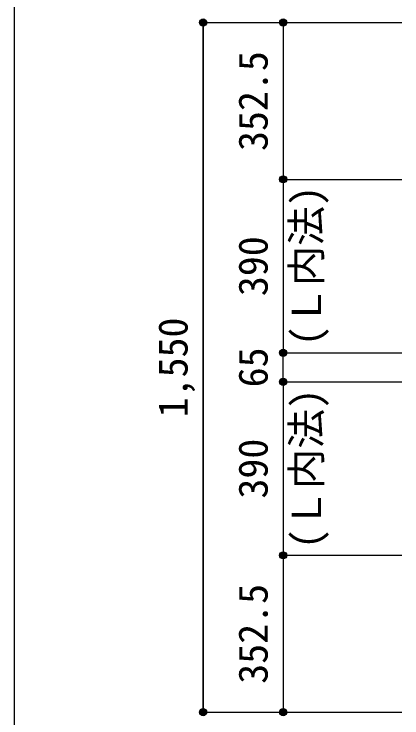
# Model space of a CAD drawing. Units: millimetres at full size, sheet at 1:30. Extents: x -5973 to 5954, y -4195 to 4201.
# Drawn here: x -5973 to -5101, y 1668 to 3250 of the extents above; entities that cross this region are included whole.
import ezdxf
from ezdxf.enums import TextEntityAlignment as Align

# ---------------------------------------------------------------- set-up
doc = ezdxf.new("R2010")
doc.units = ezdxf.units.MM
doc.header["$LTSCALE"] = 30
doc.header["$PDMODE"] = 32
doc.header["$PDSIZE"] = 15
for name, color, linetype in [('0-7_文字', 4, 'Continuous'), ('0-D_寸法', 4, 'Continuous'), ('F-0_枠', 6, 'Continuous')]:
    doc.layers.add(name, color=color, linetype=linetype)
doc.styles.add('ＭＳ ゴシック', font='')
doc.styles.get('ＭＳ ゴシック').set_extended_font_data('MS Gothic')

msp = doc.modelspace()

# ---------------------------------------------------------------- linework, layer by layer
at = {"layer": '0-D_寸法'}
for p, q in [((-5547.84, 3231.03), (-5367.84, 3231.03)), ((-5547.84, 3231.03), (-5367.84, 3231.03)), ((-5547.84, 3231.03), (-5547.84, 1681.03)), ((-5547.84, 1681.03), (-5547.84, 3231.03)), ((-5367.84, 3231.03), (-5100.8, 3231.03)), ((-5367.84, 3231.03), (-5367.84, 2878.53)), ((-5367.84, 3231.03), (-5100.8, 3231.03)), ((-5367.84, 2878.53), (-5100.8, 2878.53)), ((-5367.84, 2423.53), (-5367.84, 2488.53)), ((-5367.84, 2488.53), (-5100.8, 2488.53)), ((-5367.84, 2423.53), (-5100.8, 2423.53)), ((-5367.84, 2423.53), (-5367.84, 2033.53)), ((-5367.84, 2423.53), (-5100.8, 2423.53)), ((-5367.84, 2033.53), (-5100.8, 2033.53)), ((-5547.84, 1681.03), (-5367.84, 1681.03))]:
    msp.add_line(p, q, dxfattribs=at)
for points in [[(-5367.84, 2878.53), (-5367.84, 2488.53), (-5100.8, 2488.53)], [(-5367.84, 2033.53), (-5367.84, 1681.03), (-5100.8, 1681.03)]]:
    msp.add_lwpolyline(points, dxfattribs=at)
for centre, radius in [((-5547.84, 3231.03), 8), ((-5547.84, 3231.03), 7.2), ((-5547.84, 3231.03), 6.4), ((-5547.84, 3231.03), 5.6), ((-5547.84, 3231.03), 4.8), ((-5547.84, 3231.03), 4), ((-5547.84, 3231.03), 3.2), ((-5547.84, 3231.03), 2.4), ((-5547.84, 3231.03), 1.6), ((-5547.84, 3231.03), 0.8), ((-5367.84, 3231.03), 8), ((-5367.84, 3231.03), 7.2), ((-5367.84, 3231.03), 6.4), ((-5367.84, 3231.03), 5.6), ((-5367.84, 3231.03), 4.8), ((-5367.84, 3231.03), 4), ((-5367.84, 3231.03), 3.2), ((-5367.84, 3231.03), 2.4), ((-5367.84, 3231.03), 1.6), ((-5367.84, 3231.03), 0.8), ((-5367.84, 2878.53), 8), ((-5367.84, 2878.53), 7.2), ((-5367.84, 2878.53), 6.4), ((-5367.84, 2878.53), 5.6), ((-5367.84, 2878.53), 4.8), ((-5367.84, 2878.53), 4), ((-5367.84, 2878.53), 3.2), ((-5367.84, 2878.53), 2.4), ((-5367.84, 2878.53), 1.6), ((-5367.84, 2878.53), 0.8), ((-5367.84, 2488.53), 8), ((-5367.84, 2488.53), 7.2), ((-5367.84, 2488.53), 6.4), ((-5367.84, 2488.53), 5.6), ((-5367.84, 2488.53), 4.8), ((-5367.84, 2488.53), 4), ((-5367.84, 2488.53), 3.2), ((-5367.84, 2488.53), 2.4), ((-5367.84, 2488.53), 1.6), ((-5367.84, 2488.53), 0.8), ((-5367.84, 2423.53), 8), ((-5367.84, 2423.53), 7.2), ((-5367.84, 2423.53), 6.4), ((-5367.84, 2423.53), 5.6), ((-5367.84, 2423.53), 4.8), ((-5367.84, 2423.53), 4), ((-5367.84, 2423.53), 3.2), ((-5367.84, 2423.53), 2.4), ((-5367.84, 2423.53), 1.6), ((-5367.84, 2423.53), 0.8), ((-5367.84, 2033.53), 8), ((-5367.84, 2033.53), 7.2), ((-5367.84, 2033.53), 6.4), ((-5367.84, 2033.53), 5.6), ((-5367.84, 2033.53), 4.8), ((-5367.84, 2033.53), 4), ((-5367.84, 2033.53), 3.2), ((-5367.84, 2033.53), 2.4), ((-5367.84, 2033.53), 1.6), ((-5367.84, 2033.53), 0.8), ((-5547.84, 1681.03), 8), ((-5547.84, 1681.03), 7.2), ((-5547.84, 1681.03), 6.4), ((-5547.84, 1681.03), 5.6), ((-5547.84, 1681.03), 4.8), ((-5547.84, 1681.03), 4), ((-5547.84, 1681.03), 3.2), ((-5547.84, 1681.03), 2.4), ((-5547.84, 1681.03), 1.6), ((-5547.84, 1681.03), 0.8), ((-5367.84, 1681.03), 8), ((-5367.84, 1681.03), 7.2), ((-5367.84, 1681.03), 6.4), ((-5367.84, 1681.03), 5.6), ((-5367.84, 1681.03), 4.8), ((-5367.84, 1681.03), 4), ((-5367.84, 1681.03), 3.2), ((-5367.84, 1681.03), 2.4), ((-5367.84, 1681.03), 1.6), ((-5367.84, 1681.03), 0.8)]:
    msp.add_circle(centre, radius, dxfattribs=at)
at = {"layer": '0-D_寸法', "color": 7}
for p in [(-5547.84, 3231.03), (-5367.84, 3231.03), (-5367.84, 3231.03), (-5367.84, 2878.53), (-5367.84, 2878.53), (-5367.84, 2488.53), (-5367.84, 2488.53), (-5367.84, 2488.53), (-5367.84, 2423.53), (-5367.84, 2423.53), (-5367.84, 2423.53), (-5367.84, 2033.53), (-5367.84, 2033.53), (-5547.84, 1681.03), (-5367.84, 1681.03), (-5367.84, 1681.03)]:
    msp.add_point(p, dxfattribs=at)
at = {"layer": 'F-0_枠'}
msp.add_line((-5972.88, 4201.15), (-5972.88, -4195.24), dxfattribs=at)

# ---------------------------------------------------------------- texts
at = {"layer": '0-7_文字', "style": 'ＭＳ ゴシック'}
for p in [(-5262.84, 2504.03), (-5262.84, 2048.03)]:
    msp.add_text('(Ｌ内法)', height=65.98, rotation=90, dxfattribs=at).set_placement(p, align=Align.BOTTOM_LEFT)
at = {"layer": '0-D_寸法', "style": 'ＭＳ ゴシック'}
for s, p in [('352.5', (-5382.84, 2942.28)), ('390', (-5382.84, 2616.03)), ('1,550', (-5562.84, 2343.53)), ('65', (-5382.84, 2411.03)), ('390', (-5382.84, 2161.03)), ('352.5', (-5382.84, 1744.78))]:
    msp.add_text(s, height=65.98, rotation=90, dxfattribs=at).set_placement(p, align=Align.BOTTOM_LEFT)

doc.saveas('drawing.dxf')
